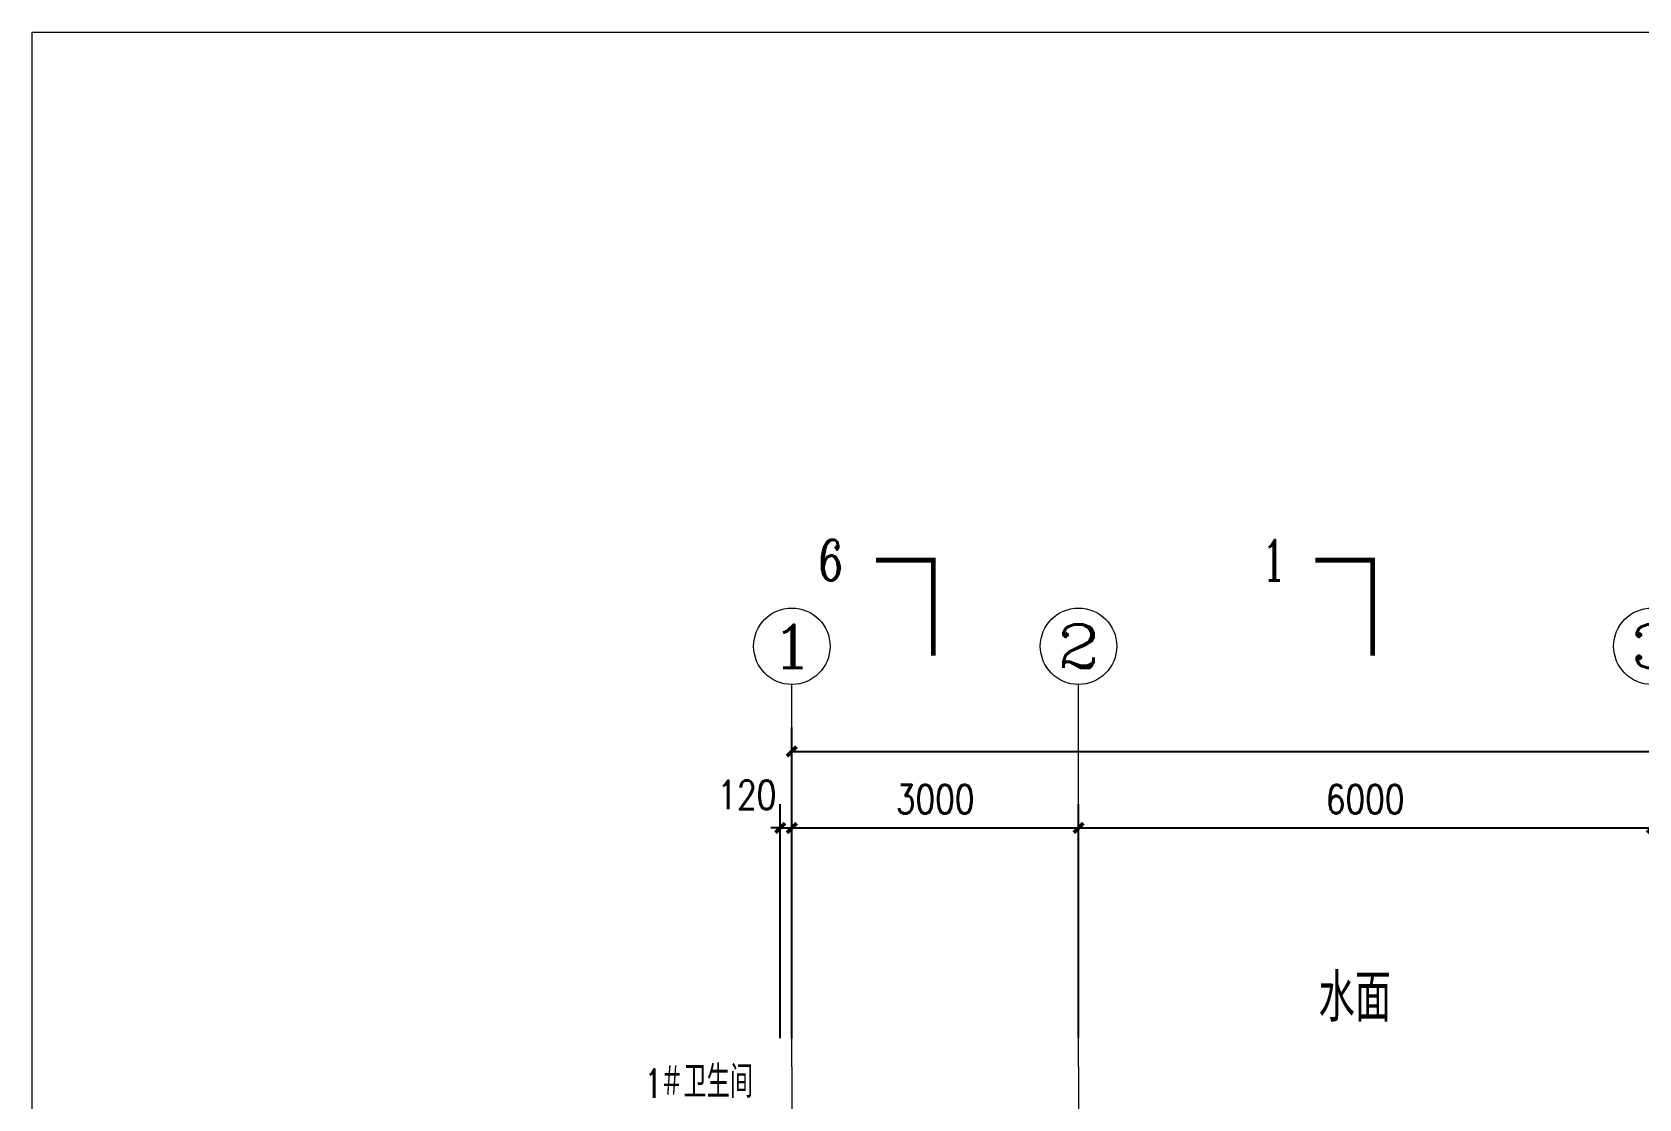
# Model space of a CAD drawing. Extents: x 577108 to 1042908, y 41950 to 81950.
# Drawn here: x 577108 to 593922, y 70792 to 81950 of the extents above; entities that cross this region are included whole.
import ezdxf
from ezdxf.enums import TextEntityAlignment as Align

# ---------------------------------------------------------------- set-up
doc = ezdxf.new("R2010")
doc.units = 0
doc.header["$LTSCALE"] = 1000
doc.header["$MEASUREMENT"] = 0
doc.linetypes.add('DOTE', pattern=[2.42, 2, -0.2, 0.02, -0.2])
doc.layers.get('0').update_dxf_attribs({"linetype": 'CONTINUOUS', "lineweight": 13})
doc.layers.get('Defpoints').update_dxf_attribs({"linetype": 'CONTINUOUS', "lineweight": 5})
for name, color, linetype, lineweight in [('AXIS', 3, 'CONTINUOUS', 15), ('AXIS_TEXT', 7, 'CONTINUOUS', 20), ('DIM_SYMB', 3, 'CONTINUOUS', 15), ('DOTE', 1, 'DOTE', 0), ('LM-S', 8, 'CONTINUOUS', 5), ('PUB_TEXT', 7, 'CONTINUOUS', 20), ('TX', 7, 'CONTINUOUS', 5)]:
    doc.layers.add(name, color=color, linetype=linetype, lineweight=lineweight)
doc.styles.add('_TCH_AXIS', font='COMPLEX', dxfattribs={"bigfont": 'GBCBIG'})
doc.styles.add('_TCH_DIM', font='SIMPLEX', dxfattribs={"bigfont": 'GBCBIG'})
doc.styles.add('_TCH_LABEL', font='COMPLEX', dxfattribs={"bigfont": 'GBCBIG'})
doc.styles.add('COMPLEX', font='COMPLEX')
doc.styles.add('DIM_FONT', font='SIMPLEX.shx', dxfattribs={"width": 0.8, "bigfont": 'hztxt.shx'})
doc.styles.add('HZ', font='romanc.shx', dxfattribs={"width": 0.7, "bigfont": 'hzdx.shx'})
doc.dimstyles.new('DIMN', dxfattribs={"dimtxt": 300, "dimasz": 100, "dimexe": 250, "dimexo": 300, "dimgap": 150, "dimtad": 1, "dimdec": 0, "dimzin": 0, "dimdsep": 46, "dimtxsty": 'DIM_FONT', "dimblk": 'ARCHTICK', "dimcen": 0.09, "dimclrt": 7, "dimazin": 2, "dimtfac": 1, "dimtdec": 0, "dimtix": 1, "dimtmove": 2, "dimatfit": 3, "dimldrblk": 'ARCHTICK', "dimfxl": 0, "dimtolj": 1, "dimtzin": 0, "dimarcsym": 0})

# ---------------------------------------------------------------- blocks, each defined once
blk = doc.blocks.new('_ArchTick')
at = {"color": 0, "linetype": 'ByBlock', "const_width": 0.4}
blk.add_lwpolyline([(-0.5, -0.5), (0.5, 0.5)], dxfattribs=at)
blk = doc.blocks.new('*D449')
at = {"layer": 'AXIS', "color": 0, "lineweight": -2, "transparency": 16777216}
for p, q in [((584938, 71426), (584938, 73876)), ((585058, 71426), (585058, 73876)), ((584938, 73626), (584838, 73626)), ((584938, 73626), (585058, 73626)), ((585058, 73626), (585158, 73626))]:
    blk.add_line(p, q, dxfattribs=at)
at = {"layer": 'Defpoints', "color": 0, "transparency": 16777216}
for p in [(585058, 73626), (584938, 71126), (585058, 71126)]:
    blk.add_point(p, dxfattribs=at)
at = {"layer": 'AXIS', "color": 0, "lineweight": -2, "transparency": 16777216, "xscale": 100, "yscale": 100, "zscale": 100}
blk.add_blockref('_ArchTick', (584938, 73626), dxfattribs=at)
at = {"layer": 'AXIS', "color": 0, "lineweight": -2, "transparency": 16777216, "xscale": 100, "yscale": 100, "zscale": 100, "rotation": 180}
blk.add_blockref('_ArchTick', (585058, 73626), dxfattribs=at)
at = {"layer": 'AXIS', "color": 7, "transparency": 16777216, "insert": (584588, 73971), "char_height": 300, "attachment_point": 5, "style": 'DIM_FONT'}
blk.add_mtext('\\A1;120', dxfattribs=at)
blk = doc.blocks.new('*D450')
at = {"layer": 'AXIS', "color": 0, "lineweight": -2, "transparency": 16777216}
for p, q in [((585058, 71426), (585058, 73876)), ((588058, 71426), (588058, 73876)), ((585058, 73626), (588058, 73626))]:
    blk.add_line(p, q, dxfattribs=at)
at = {"layer": 'Defpoints', "color": 0, "transparency": 16777216}
for p in [(588058, 73626), (585058, 71126), (588058, 71126)]:
    blk.add_point(p, dxfattribs=at)
at = {"layer": 'AXIS', "color": 0, "lineweight": -2, "transparency": 16777216, "xscale": 100, "yscale": 100, "zscale": 100, "rotation": 180}
blk.add_blockref('_ArchTick', (585058, 73626), dxfattribs=at)
at = {"layer": 'AXIS', "color": 0, "lineweight": -2, "transparency": 16777216, "xscale": 100, "yscale": 100, "zscale": 100}
blk.add_blockref('_ArchTick', (588058, 73626), dxfattribs=at)
at = {"layer": 'AXIS', "color": 7, "transparency": 16777216, "insert": (586558, 73926), "char_height": 300, "attachment_point": 5, "style": 'DIM_FONT'}
blk.add_mtext('\\A1;3000', dxfattribs=at)
blk = doc.blocks.new('*D451')
at = {"layer": 'AXIS', "color": 0, "lineweight": -2, "transparency": 16777216}
for p, q in [((588058, 71426), (588058, 73876)), ((594058, 71426), (594058, 73876)), ((588058, 73626), (594058, 73626))]:
    blk.add_line(p, q, dxfattribs=at)
at = {"layer": 'Defpoints', "color": 0, "transparency": 16777216}
for p in [(594058, 73626), (588058, 71126), (594058, 71126)]:
    blk.add_point(p, dxfattribs=at)
at = {"layer": 'AXIS', "color": 0, "lineweight": -2, "transparency": 16777216, "xscale": 100, "yscale": 100, "zscale": 100, "rotation": 180}
blk.add_blockref('_ArchTick', (588058, 73626), dxfattribs=at)
at = {"layer": 'AXIS', "color": 0, "lineweight": -2, "transparency": 16777216, "xscale": 100, "yscale": 100, "zscale": 100}
blk.add_blockref('_ArchTick', (594058, 73626), dxfattribs=at)
at = {"layer": 'AXIS', "color": 7, "transparency": 16777216, "insert": (591058, 73926), "char_height": 300, "attachment_point": 5, "style": 'DIM_FONT'}
blk.add_mtext('\\A1;6000', dxfattribs=at)
blk = doc.blocks.new('*D457')
at = {"layer": 'AXIS', "color": 0, "lineweight": -2, "transparency": 16777216}
for p, q in [((585058, 71426), (585058, 74676)), ((615558, 71426), (615558, 74676)), ((585058, 74426), (615558, 74426))]:
    blk.add_line(p, q, dxfattribs=at)
at = {"layer": 'Defpoints', "color": 0, "transparency": 16777216}
for p in [(615558, 74426), (585058, 71126), (615558, 71126)]:
    blk.add_point(p, dxfattribs=at)
at = {"layer": 'AXIS', "color": 0, "lineweight": -2, "transparency": 16777216, "xscale": 100, "yscale": 100, "zscale": 100, "rotation": 180}
blk.add_blockref('_ArchTick', (585058, 74426), dxfattribs=at)
at = {"layer": 'AXIS', "color": 0, "lineweight": -2, "transparency": 16777216, "xscale": 100, "yscale": 100, "zscale": 100}
blk.add_blockref('_ArchTick', (615558, 74426), dxfattribs=at)
at = {"layer": 'AXIS', "color": 7, "transparency": 16777216, "insert": (600308, 74726), "char_height": 300, "attachment_point": 5, "style": 'DIM_FONT'}
blk.add_mtext('\\A1;30500', dxfattribs=at)
blk = doc.blocks.new('_AXISO')
blk.add_circle((0, 0), 0.5)
at = {"layer": 'AXIS_TEXT', "style": 'COMPLEX', "width": 1.041667}
blk.add_attdef('A', text='', height=0.56, dxfattribs=at).set_placement((-0.25, -0.28), (0.25, -0.28), align=Align.FIT)

msp = doc.modelspace()

# ---------------------------------------------------------------- linework, layer by layer
at = {"layer": 'AXIS'}
for p, q in [((585058.4301, 71126.3111), (585058.4301, 75126.3111)), ((588058.4301, 71126.3111), (588058.4301, 75126.3111))]:
    msp.add_line(p, q, dxfattribs=at)
at = {"layer": 'DIM_SYMB', "const_width": 50}
for points in [[(585938.6199, 76426.3111), (586538.6199, 76426.3111), (586538.6199, 75426.3111)], [(590536.6051, 76426.3111), (591136.6051, 76426.3111), (591136.6051, 75426.3111)]]:
    msp.add_lwpolyline(points, dxfattribs=at)
at = {"layer": 'DOTE'}
for p, q in [((585058.4301, 71126.3111), (585058.4301, 53126.3111)), ((588058.4301, 71126.3111), (588058.4301, 53126.3111))]:
    msp.add_line(p, q, dxfattribs=at)
at = {"layer": 'LM-S'}
msp.add_lwpolyline([(577108.4301, 81950.2272), (626508.4301, 81950.2272), (626508.4301, 41950.2272), (577108.4301, 41950.2272)], close=True, dxfattribs=at)

# ---------------------------------------------------------------- block references
at = {"layer": 'AXIS'}
ref = msp.add_blockref('_AXISO', (585058.4301, 75526.3111), dxfattribs=dict(at, xscale=800, yscale=800, zscale=800))
ref.add_attrib('A', '1', dxfattribs={"layer": 'AXIS_TEXT', "height": 452.5483, "style": '_TCH_AXIS', "width": 2.333333}).set_placement((584832.1559, 75300.037), (585284.7042, 75300.037), align=Align.FIT)
ref = msp.add_blockref('_AXISO', (588058.4301, 75526.3111), dxfattribs=dict(at, xscale=800, yscale=800, zscale=800))
ref.add_attrib('A', '2', dxfattribs={"layer": 'AXIS_TEXT', "height": 452.5483, "style": '_TCH_AXIS', "width": 1.5}).set_placement((587832.1559, 75300.037), (588284.7042, 75300.037), align=Align.FIT)
ref = msp.add_blockref('_AXISO', (594058.4301, 75526.3111), dxfattribs=dict(at, xscale=800, yscale=800, zscale=800))
ref.add_attrib('A', '3', dxfattribs={"layer": 'AXIS_TEXT', "height": 452.5483, "style": '_TCH_AXIS', "width": 1.5}).set_placement((593832.1559, 75300.037), (594284.7042, 75300.037), align=Align.FIT)

# ---------------------------------------------------------------- texts
at = {"layer": 'PUB_TEXT', "width": 0.705882}
for s, height, style, p in [('6', 425, '_TCH_LABEL', (585338.6199, 76213.8111)), ('1', 425, '_TCH_LABEL', (589972.3194, 76213.8111)), ('1', 297.5, '_TCH_DIM', (583520.017, 70802.3944))]:
    msp.add_text(s, height=height, dxfattribs=dict(at, style=style)).set_placement(p)
at = {"layer": 'PUB_TEXT', "style": '_TCH_DIM'}
msp.add_text('＃卫生间', height=337.58865, dxfattribs=at).set_placement((583680.017, 70802.3944))
at = {"layer": 'TX', "style": 'HZ', "width": 0.8}
msp.add_text('水面', height=500, dxfattribs=at).set_placement((590569.7328, 71600.4895))

# ---------------------------------------------------------------- dimensions: what is measured, and where the dimension line sits
at = {"layer": 'AXIS'}
for p1, p2, distance, picture, middle in [((585058.4301, 71126.3111), (615558.4301, 71126.3111), 3300, '*D457', (600308.4301, 74726.3111)), ((585058.4301, 71126.3111), (588058.4301, 71126.3111), 2500, '*D450', (586558.4301, 73926.3111)), ((588058.4301, 71126.3111), (594058.4301, 71126.3111), 2500, '*D451', (591058.4301, 73926.3111))]:
    dim = msp.add_aligned_dim(p1=p1, p2=p2, distance=distance, dimstyle='DIMN', dxfattribs=at)
    dim.commit()
    dim.dimension.update_dxf_attribs({"geometry": picture, "text_midpoint": middle})
dim = msp.add_linear_dim(base=(585058.4301, 73626.3111), p1=(584938.4301, 71126.3111), p2=(585058.4301, 71126.3111), angle=0, dimstyle='DIMN', dxfattribs=at)
dim.commit()
dim.dimension.update_dxf_attribs({"geometry": '*D449', "text_midpoint": (584588.4301, 73971.3111), "dimtype": 129})

doc.saveas('drawing.dxf')
